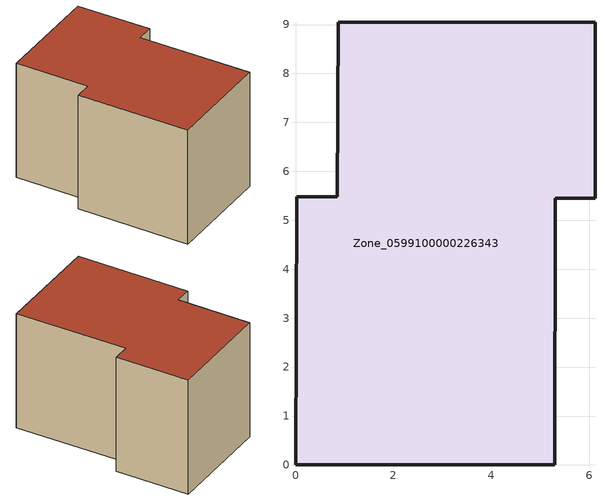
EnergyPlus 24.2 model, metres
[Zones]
Zone_0599100000226343
 floor ground (C_G): 5.3,0 0,0.01 0.03,5.48 0.85,5.48 0.87,9.05 6.12,9.05 6.12,5.45 5.31,5.45 z0
 wall outside (C_F): 0.85,5.48 0.03,5.48 0,0.01 5.3,0 5.31,5.45 6.12,5.45 6.12,9.05 0.87,9.05 0.85,5.48 z0:5.84
 roof outside (C_R): 6.12,9.05 0.87,9.05 0.85,5.48 0.03,5.48 0,0.01 5.3,0 5.31,5.45 6.12,5.45 z5.84
[BUILDING]
Pand.0599100000226343: North Axis=0; Terrain=City; Loads Convergence Tolerance Value=0.04; Temperature Convergence Tolerance Value=0.4; Solar Distribution=FullExterior; Maximum Number of Warmup Days=25; Minimum Number of Warmup Days=1
[Site:Location]
Rotterdam.The.Hague.AP_ZH_NLD Design_Conditions: Latitude=51.96; Longitude=4.45; Time Zone=1; Elevation=-4.5
[SITE:GROUNDTEMPERATURE:BUILDINGSURFACE]
18, 18, 18, 18, 18, 18, 18, 18, 18, 18, 18, 18
[MATERIAL] Thermal Absorptance=0.9; Solar Absorptance=0.7; Visible Absorptance=0.7
Name | Roughness | Thickness | Conductivity | Density | Specific Heat
G.TI.1946-1964 | MediumSmooth | 0.15 | 1 | 540 | 1210
F.TI.1946-1964 | Rough | 0.3 | 0.857143 | 1920 | 840
R.TI.1946-1964 | MediumRough | 0.2 | 0.277778 | 1500 | 1000
[CONSTRUCTION]
C_G: G.TI.1946-1964
C_F: F.TI.1946-1964
C_R: R.TI.1946-1964
[ZONE]
Zone_0599100000226343: Type=1; Multiplier=1; Ceiling Height=Autocalculate; Volume=Autocalculate; Floor Area=autocalculate; Part of Total Floor Area=Yes
[ZONEINFILTRATION:DESIGNFLOWRATE]
Infil_Zone_0599100000226343: Zone or ZoneList or Space or SpaceList=Zone_0599100000226343; Schedule=AlwaysOn; Design Flow Rate Calculation Method=Flow/Area; Flow Rate per Floor Area=0.003; Constant Term Coefficient=1; Temperature Term Coefficient=0; Velocity Term Coefficient=0; Velocity Squared Term Coefficient=0
[HVACTEMPLATE:ZONE:IDEALLOADSAIRSYSTEM]
Zone_0599100000226343: Maximum Heating Supply Air Temperature=50; Minimum Cooling Supply Air Temperature=13; Maximum Heating Supply Air Humidity Ratio=0.0156; Minimum Cooling Supply Air Humidity Ratio=0.0077; Heating Limit=NoLimit; Cooling Limit=NoLimit; Dehumidification Control Type=ConstantSensibleHeatRatio; Cooling Sensible Heat Ratio=0.7; Dehumidification Setpoint=60; Humidification Control Type=None; Humidification Setpoint=30; Outdoor Air Method=None; Outdoor Air Flow Rate per Person=0.00944; Outdoor Air Flow Rate per Zone Floor Area=0; Outdoor Air Flow Rate per Zone=0; Demand Controlled Ventilation Type=None; Outdoor Air Economizer Type=NoEconomizer; Heat Recovery Type=None; Sensible Heat Recovery Effectiveness=0.7; Latent Heat Recovery Effectiveness=0.65
[ZONECONTROL:THERMOSTAT]
ThermostatControl_Zone_0599100000226343: Zone or ZoneList=Zone_0599100000226343; Control Type Schedule=DualSetpointControlType; Control 1=Thermostat_Zone_0599100000226343; Temperature Difference Between Cutout And Setpoint=0
[THERMOSTATSETPOINT:DUALSETPOINT]
Thermostat_Zone_0599100000226343: Heating Setpoint Temperature Schedule=HeatingSetpoint_Zone_0599100000226343; Cooling Setpoint Temperature Schedule=CoolingSetpoint_Zone_0599100000226343
[SCHEDULE:COMPACT]
HeatingSetpoint_Zone_0599100000226343: Through: 12/31, For: AllDays, Until: 24:00, 21
CoolingSetpoint_Zone_0599100000226343: Through: 12/31, For: AllDays, Until: 24:00, 24
DualSetpointControlType: Through: 12/31, For: AllDays, Until: 24:00, 4
AlwaysOn: Through: 12/31, For: AllDays, Until: 24:00, 1
